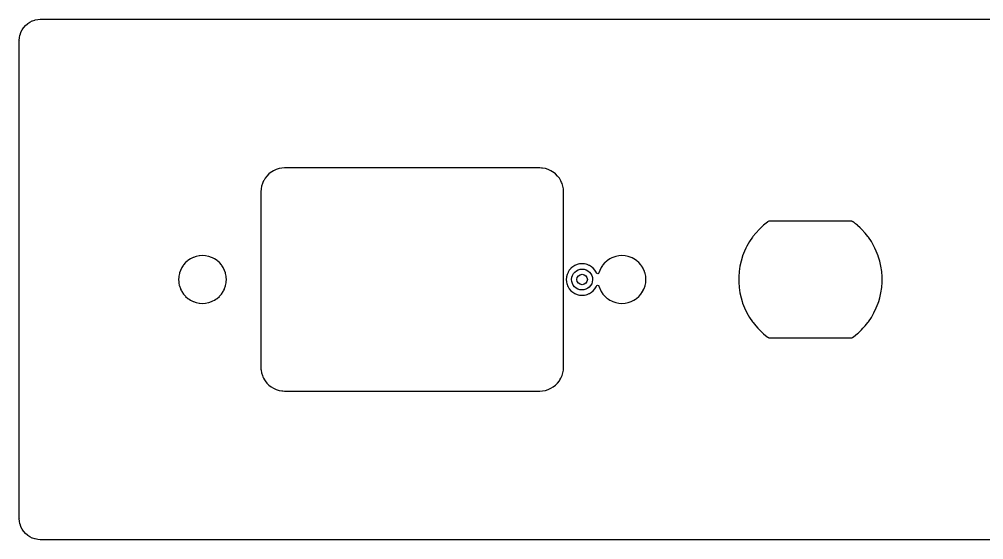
# Model space of a CAD drawing. Extents: x 50 to 246, y -121 to -72.
# Drawn here: x 50 to 142.3, y -121.4 to -71.6 of the extents above; entities that cross this region are included whole.
import ezdxf

# ---------------------------------------------------------------- set-up
doc = ezdxf.new("R2010")
doc.units = 0
doc.layers.add('BLACK', color=7, linetype='CONTINUOUS')

msp = doc.modelspace()

# ---------------------------------------------------------------- linework, layer by layer
at = {"layer": 'BLACK', "linetype": 'CONTINUOUS'}
for p, q in [((50.8399, -72.0433), (51.0471, -71.9048)), ((51.0471, -71.9048), (51.0614, -71.8966)), ((51.0614, -71.8966), (51.285, -71.7863)), ((51.285, -71.7863), (51.3002, -71.78)), ((51.3002, -71.78), (51.5363, -71.6999)), ((51.5363, -71.6999), (51.5522, -71.6956)), ((51.5522, -71.6956), (51.7967, -71.647)), ((51.7967, -71.647), (51.813, -71.6448)), ((51.813, -71.6448), (52.0283, -71.6307)), ((52.0283, -71.6307), (52.0513, -71.6318)), ((52.0513, -71.6318), (52.0549, -71.6318)), ((52.0549, -71.6318), (52.0637, -71.6332)), ((52.0637, -71.6332), (52.0953, -71.6291)), ((52.0953, -71.6291), (52.1116, -71.628)), ((52.1116, -71.628), (243.791, -71.628)), ((50.1099, -73.1263), (50.19, -72.8902)), ((50.19, -72.8902), (50.1963, -72.875)), ((50.1963, -72.875), (50.3066, -72.6514)), ((50.3066, -72.6514), (50.3148, -72.6371)), ((50.3148, -72.6371), (50.4533, -72.4299)), ((50.4533, -72.4299), (50.4633, -72.4168)), ((50.4633, -72.4168), (50.6277, -72.2294)), ((50.6277, -72.2294), (50.6394, -72.2177)), ((50.6394, -72.2177), (50.8268, -72.0533)), ((50.8268, -72.0533), (50.8399, -72.0433)), ((50.038, -73.7093), (50.0395, -73.6899)), ((50.038, -119.338), (50.038, -73.7093)), ((50.0395, -73.6899), (50.0418, -73.6751)), ((50.0403, -73.6254), (50.0548, -73.403)), ((50.0411, -73.65), (50.0403, -73.6254)), ((50.0432, -73.6663), (50.0411, -73.65)), ((50.0418, -73.6751), (50.0432, -73.6663)), ((50.0418, -73.6751), (50.0418, -73.6751)), ((50.0548, -73.403), (50.057, -73.3867)), ((50.057, -73.3867), (50.1056, -73.1422)), ((50.1056, -73.1422), (50.1099, -73.1263)), ((73.7238, -86.6193), (73.5532, -86.837)), ((73.9193, -86.4238), (73.7238, -86.6193)), ((74.137, -86.2532), (73.9193, -86.4238)), ((74.1967, -86.2171), (74.137, -86.2532)), ((74.3704, -86.1121), (74.1967, -86.2171)), ((74.3737, -86.1101), (74.3704, -86.1121)), ((74.3704, -86.1121), (74.3704, -86.1121)), ((74.4998, -86.0534), (74.3737, -86.1101)), ((74.6224, -85.9982), (74.4998, -86.0534)), ((74.6259, -85.9966), (74.6224, -85.9982)), ((74.6224, -85.9982), (74.6224, -85.9982)), ((74.8899, -85.9144), (74.6259, -85.9966)), ((75.1619, -85.8645), (74.8899, -85.9144)), ((75.1657, -85.8643), (75.1619, -85.8645)), ((75.4202, -85.8489), (75.1657, -85.8643)), ((75.1657, -85.8643), (75.1657, -85.8643)), ((75.4305, -85.8479), (75.4202, -85.8489)), ((75.438, -85.8468), (75.4305, -85.8478)), ((75.4305, -85.8478), (75.4305, -85.8479)), ((75.4429, -85.8468), (75.438, -85.8468)), ((75.4442, -85.8469), (75.4429, -85.8468)), ((75.4429, -85.8468), (75.4429, -85.8468)), ((75.4505, -85.8469), (75.4442, -85.8469)), ((75.4671, -85.8497), (75.4505, -85.8469)), ((75.4703, -85.8503), (75.4671, -85.8497)), ((75.4912, -85.852), (75.4703, -85.8503)), ((99.7765, -85.852), (75.4912, -85.852)), ((99.7944, -85.8507), (99.7765, -85.852)), ((99.7977, -85.8503), (99.7944, -85.8507)), ((99.822, -85.8468), (99.7977, -85.8503)), ((99.8269, -85.8468), (99.822, -85.8468)), ((99.828, -85.8468), (99.8269, -85.8468)), ((99.8269, -85.8468), (99.8269, -85.8468)), ((99.8345, -85.8469), (99.828, -85.8468)), ((99.8433, -85.8484), (99.8345, -85.8469)), ((99.8565, -85.8499), (99.8433, -85.8484)), ((100.007, -85.859), (99.8565, -85.8499)), ((100.094, -85.8643), (100.007, -85.859)), ((100.098, -85.8645), (100.094, -85.8643)), ((100.094, -85.8643), (100.094, -85.8643)), ((100.37, -85.9144), (100.098, -85.8645)), ((100.634, -85.9966), (100.37, -85.9144)), ((100.638, -85.9982), (100.634, -85.9966)), ((100.76, -86.0534), (100.638, -85.9982)), ((100.638, -85.9982), (100.638, -85.9982)), ((100.886, -86.1101), (100.76, -86.0534)), ((100.89, -86.1121), (100.886, -86.1101)), ((101.063, -86.2171), (100.89, -86.1121)), ((100.89, -86.1121), (100.89, -86.1121)), ((101.123, -86.2532), (101.063, -86.2171)), ((101.341, -86.4238), (101.123, -86.2532)), ((101.536, -86.6193), (101.341, -86.4238)), ((101.707, -86.837), (101.536, -86.6193)), ((73.2144, -87.5899), (73.1645, -87.8619)), ((73.2966, -87.3259), (73.2144, -87.5899)), ((73.3353, -87.24), (73.2966, -87.3259)), ((73.4086, -87.0772), (73.3353, -87.24)), ((73.4101, -87.0737), (73.4086, -87.0772)), ((73.4508, -87.0064), (73.4101, -87.0737)), ((73.5513, -86.8403), (73.4508, -87.0064)), ((73.5532, -86.837), (73.5513, -86.8403)), ((101.709, -86.8403), (101.707, -86.837)), ((101.809, -87.0064), (101.709, -86.8403)), ((101.85, -87.0737), (101.809, -87.0064)), ((101.851, -87.0772), (101.85, -87.0737)), ((101.925, -87.24), (101.851, -87.0772)), ((101.963, -87.3259), (101.925, -87.24)), ((102.046, -87.5899), (101.963, -87.3259)), ((102.095, -87.8619), (102.046, -87.5899)), ((73.1482, -88.1229), (73.1468, -88.1317)), ((73.1468, -88.1317), (73.1486, -88.1457)), ((73.1494, -88.1112), (73.1482, -88.1228)), ((73.1482, -88.1228), (73.1482, -88.1229)), ((73.1486, -88.1457), (73.1509, -88.1633)), ((73.1643, -87.8657), (73.1494, -88.1112)), ((73.1509, -88.1633), (73.152, -88.1796)), ((73.152, -88.1796), (73.152, -104.853)), ((73.1645, -87.8619), (73.1643, -87.8657)), ((73.1643, -87.8657), (73.1643, -87.8657)), ((102.096, -87.8657), (102.095, -87.8619)), ((102.111, -88.1202), (102.096, -87.8657)), ((102.096, -87.8657), (102.096, -87.8657)), ((102.108, -88.1912), (102.11, -88.1703)), ((102.108, -104.857), (102.108, -88.1912)), ((102.11, -88.1703), (102.112, -88.1553)), ((102.112, -88.1305), (102.111, -88.1202)), ((102.113, -88.138), (102.112, -88.1305)), ((102.112, -88.1553), (102.113, -88.1505)), ((102.113, -88.1505), (102.113, -88.138)), ((121.232, -91.3381), (121.217, -91.3501)), ((121.607, -91.0346), (121.232, -91.3381)), ((121.609, -91.0328), (121.607, -91.0346)), ((121.612, -91.0294), (121.609, -91.0328)), ((121.622, -91.022), (121.612, -91.0294)), ((121.627, -91.0198), (121.622, -91.022)), ((121.631, -91.0172), (121.627, -91.0198)), ((121.633, -91.0158), (121.631, -91.0172)), ((121.631, -91.0172), (121.631, -91.0172)), ((121.637, -91.0135), (121.633, -91.0158)), ((121.643, -91.0076), (121.637, -91.0135)), ((121.652, -91.0039), (121.643, -91.0076)), ((121.695, -90.9841), (121.652, -91.0039)), ((121.652, -91.0039), (121.652, -91.0039)), ((121.701, -90.9813), (121.695, -90.9841)), ((121.751, -90.9552), (121.701, -90.9813)), ((121.76, -90.9535), (121.751, -90.9552)), ((121.764, -90.9522), (121.76, -90.9535)), ((121.768, -90.9511), (121.764, -90.9522)), ((121.776, -90.9474), (121.768, -90.9511)), ((121.785, -90.9461), (121.776, -90.9474)), ((121.82, -90.941), (121.785, -90.9461)), ((121.785, -90.9461), (121.785, -90.9461)), ((121.832, -90.9393), (121.82, -90.941)), ((121.838, -90.9383), (121.832, -90.9393)), ((121.874, -90.9315), (121.838, -90.9383)), ((121.885, -90.9291), (121.874, -90.9315)), ((121.894, -90.9274), (121.885, -90.9291)), ((121.885, -90.9291), (121.885, -90.9291)), ((121.903, -90.9282), (121.894, -90.9274)), ((121.938, -90.9315), (121.903, -90.9282)), ((121.903, -90.9282), (121.903, -90.9282)), ((121.95, -90.932), (121.938, -90.9315)), ((129.518, -90.932), (121.95, -90.932)), ((129.526, -90.9317), (129.518, -90.932)), ((129.569, -90.9288), (129.526, -90.9317)), ((129.578, -90.9282), (129.569, -90.9288)), ((129.569, -90.9288), (129.569, -90.9288)), ((129.587, -90.9301), (129.578, -90.9282)), ((129.63, -90.9396), (129.587, -90.9301)), ((129.638, -90.941), (129.63, -90.9396)), ((129.668, -90.9457), (129.638, -90.941)), ((129.69, -90.9492), (129.668, -90.9457)), ((129.698, -90.953), (129.69, -90.9492)), ((129.705, -90.9551), (129.698, -90.953)), ((129.712, -90.9576), (129.705, -90.9551)), ((129.72, -90.9595), (129.712, -90.9576)), ((129.728, -90.9638), (129.72, -90.9595)), ((129.767, -90.985), (129.728, -90.9638)), ((129.728, -90.9638), (129.728, -90.9638)), ((129.774, -90.9885), (129.767, -90.985)), ((129.822, -91.011), (129.774, -90.9885)), ((129.828, -91.017), (129.822, -91.011)), ((129.836, -91.0219), (129.828, -91.017)), ((129.84, -91.024), (129.836, -91.0215)), ((129.836, -91.0215), (129.836, -91.0219)), ((129.84, -91.0244), (129.84, -91.024)), ((129.844, -91.0271), (129.84, -91.0244)), ((129.848, -91.0294), (129.844, -91.0271)), ((129.858, -91.0371), (129.848, -91.0294)), ((129.861, -91.0406), (129.858, -91.0371)), ((129.862, -91.0412), (129.861, -91.0406)), ((129.867, -91.0455), (129.862, -91.0412)), ((130.051, -91.1942), (129.867, -91.0455)), ((130.227, -91.3373), (130.051, -91.1942)), ((130.243, -91.3501), (130.227, -91.3373)), ((120.501, -92.0759), (120.235, -92.4126)), ((120.502, -92.0741), (120.501, -92.0759)), ((120.504, -92.0724), (120.502, -92.0741)), ((120.844, -91.7006), (120.504, -92.0724)), ((120.504, -92.0724), (120.504, -92.0724)), ((120.846, -91.6988), (120.844, -91.7006)), ((120.976, -91.5765), (120.846, -91.6988)), ((121.215, -91.3517), (120.976, -91.5765)), ((121.217, -91.3501), (121.215, -91.3517)), ((121.215, -91.3517), (121.215, -91.3517)), ((130.245, -91.3517), (130.243, -91.3501)), ((130.484, -91.5765), (130.245, -91.3517)), ((130.245, -91.3517), (130.245, -91.3517)), ((130.614, -91.6988), (130.484, -91.5765)), ((130.616, -91.7006), (130.614, -91.6988)), ((130.956, -92.0724), (130.616, -91.7006)), ((130.958, -92.0741), (130.956, -92.0724)), ((130.956, -92.0724), (130.956, -92.0724)), ((130.959, -92.0759), (130.958, -92.0741)), ((131.225, -92.4126), (130.959, -92.0759)), ((119.902, -92.8957), (119.65, -93.3376)), ((120.187, -92.4738), (119.902, -92.8957)), ((120.235, -92.4126), (120.187, -92.4738)), ((131.273, -92.4738), (131.225, -92.4126)), ((131.558, -92.8957), (131.273, -92.4738)), ((131.81, -93.3376), (131.558, -92.8957)), ((119.431, -93.797), (119.246, -94.2714)), ((119.556, -93.5352), (119.431, -93.797)), ((119.649, -93.3397), (119.556, -93.5352)), ((119.65, -93.3376), (119.649, -93.3397)), ((119.649, -93.3397), (119.649, -93.3397)), ((131.811, -93.3397), (131.81, -93.3376)), ((131.904, -93.5352), (131.811, -93.3397)), ((131.811, -93.3397), (131.811, -93.3397)), ((132.029, -93.797), (131.904, -93.5352)), ((132.214, -94.2714), (132.029, -93.797)), ((65.9414, -94.9032), (65.7492, -95.1223)), ((65.9441, -94.9001), (65.9414, -94.9032)), ((66.106, -94.7581), (65.9441, -94.9001)), ((66.1663, -94.7052), (66.106, -94.7581)), ((66.1694, -94.7025), (66.1663, -94.7052)), ((66.1663, -94.7052), (66.1663, -94.7052)), ((66.1728, -94.7002), (66.1694, -94.7025)), ((66.4151, -94.5383), (66.1728, -94.7002)), ((66.1728, -94.7002), (66.1728, -94.7002)), ((66.4185, -94.536), (66.4151, -94.5383)), ((66.4222, -94.5342), (66.4185, -94.536)), ((66.4223, -94.5342), (66.4222, -94.5342)), ((66.6002, -94.4464), (66.4223, -94.5342)), ((66.6873, -94.4035), (66.6002, -94.4464)), ((66.6912, -94.4022), (66.6873, -94.4035)), ((66.9672, -94.3085), (66.6912, -94.4022)), ((66.9711, -94.3072), (66.9672, -94.3085)), ((66.9672, -94.3085), (66.9672, -94.3085)), ((66.9751, -94.3064), (66.9711, -94.3072)), ((67.2609, -94.2495), (66.9751, -94.3064)), ((66.9751, -94.3064), (66.9751, -94.3064)), ((67.265, -94.2487), (67.2609, -94.2495)), ((67.2609, -94.2495), (67.2609, -94.2495)), ((67.2691, -94.2484), (67.265, -94.2487)), ((67.5599, -94.2294), (67.2691, -94.2484)), ((67.2691, -94.2484), (67.2691, -94.2484)), ((67.564, -94.2291), (67.5599, -94.2294)), ((67.5681, -94.2294), (67.564, -94.2291)), ((67.8589, -94.2484), (67.5681, -94.2294)), ((67.863, -94.2487), (67.8589, -94.2484)), ((67.8589, -94.2484), (67.8589, -94.2484)), ((67.8671, -94.2495), (67.863, -94.2487)), ((68.1529, -94.3064), (67.8671, -94.2495)), ((67.8671, -94.2495), (67.8671, -94.2495)), ((68.1569, -94.3072), (68.1529, -94.3064)), ((68.1529, -94.3064), (68.1529, -94.3064)), ((68.1608, -94.3085), (68.1569, -94.3072)), ((68.4368, -94.4022), (68.1608, -94.3085)), ((68.1608, -94.3085), (68.1608, -94.3085)), ((68.4407, -94.4035), (68.4368, -94.4022)), ((68.5278, -94.4464), (68.4407, -94.4035)), ((68.7057, -94.5342), (68.5278, -94.4464)), ((68.7058, -94.5342), (68.7057, -94.5342)), ((68.7095, -94.536), (68.7058, -94.5342)), ((68.7129, -94.5383), (68.7095, -94.536)), ((68.9552, -94.7002), (68.7129, -94.5383)), ((68.9586, -94.7025), (68.9552, -94.7002)), ((68.9552, -94.7002), (68.9552, -94.7002)), ((68.9617, -94.7052), (68.9586, -94.7025)), ((69.022, -94.7581), (68.9617, -94.7052)), ((68.9617, -94.7052), (68.9617, -94.7052)), ((69.1839, -94.9001), (69.022, -94.7581)), ((69.1866, -94.9032), (69.1839, -94.9001)), ((69.3788, -95.1223), (69.1866, -94.9032)), ((103.644, -95.0266), (103.504, -95.0603)), ((103.649, -95.0255), (103.644, -95.0266)), ((103.644, -95.0266), (103.644, -95.0266)), ((103.886, -95.0068), (103.649, -95.0255)), ((104.123, -95.0255), (103.886, -95.0068)), ((104.128, -95.0266), (104.123, -95.0255)), ((104.268, -95.0603), (104.128, -95.0266)), ((104.128, -95.0266), (104.128, -95.0266)), ((106.073, -94.9032), (105.881, -95.1223)), ((106.076, -94.9001), (106.073, -94.9032)), ((106.238, -94.7581), (106.076, -94.9001)), ((106.298, -94.7052), (106.238, -94.7581)), ((106.301, -94.7025), (106.298, -94.7052)), ((106.298, -94.7052), (106.298, -94.7052)), ((106.305, -94.7002), (106.301, -94.7025)), ((106.547, -94.5383), (106.305, -94.7002)), ((106.305, -94.7002), (106.305, -94.7002)), ((106.551, -94.536), (106.547, -94.5383)), ((106.554, -94.5342), (106.551, -94.536)), ((106.732, -94.4464), (106.554, -94.5342)), ((106.554, -94.5342), (106.554, -94.5342)), ((106.819, -94.4035), (106.732, -94.4464)), ((106.823, -94.4022), (106.819, -94.4035)), ((107.099, -94.3085), (106.823, -94.4022)), ((107.103, -94.3072), (107.099, -94.3085)), ((107.099, -94.3085), (107.099, -94.3085)), ((107.107, -94.3064), (107.103, -94.3072)), ((107.393, -94.2495), (107.107, -94.3064)), ((107.107, -94.3064), (107.107, -94.3064)), ((107.397, -94.2487), (107.393, -94.2495)), ((107.393, -94.2495), (107.393, -94.2495)), ((107.401, -94.2484), (107.397, -94.2487)), ((107.692, -94.2294), (107.401, -94.2484)), ((107.401, -94.2484), (107.401, -94.2484)), ((107.696, -94.2291), (107.692, -94.2294)), ((107.7, -94.2294), (107.696, -94.2291)), ((107.991, -94.2484), (107.7, -94.2294)), ((107.995, -94.2487), (107.991, -94.2484)), ((107.991, -94.2484), (107.991, -94.2484)), ((107.999, -94.2495), (107.995, -94.2487)), ((108.285, -94.3064), (107.999, -94.2495)), ((107.999, -94.2495), (107.999, -94.2495)), ((108.289, -94.3072), (108.285, -94.3064)), ((108.285, -94.3064), (108.285, -94.3064)), ((108.293, -94.3085), (108.289, -94.3072)), ((108.569, -94.4022), (108.293, -94.3085)), ((108.293, -94.3085), (108.293, -94.3085)), ((108.573, -94.4035), (108.569, -94.4022)), ((108.66, -94.4464), (108.573, -94.4035)), ((108.838, -94.5342), (108.66, -94.4464)), ((108.841, -94.536), (108.838, -94.5342)), ((108.838, -94.5342), (108.838, -94.5342)), ((108.845, -94.5383), (108.841, -94.536)), ((109.087, -94.7002), (108.845, -94.5383)), ((109.091, -94.7025), (109.087, -94.7002)), ((109.087, -94.7002), (109.087, -94.7002)), ((109.094, -94.7052), (109.091, -94.7025)), ((109.154, -94.7581), (109.094, -94.7052)), ((109.094, -94.7052), (109.094, -94.7052)), ((109.316, -94.9001), (109.154, -94.7581)), ((109.319, -94.9032), (109.316, -94.9001)), ((109.511, -95.1223), (109.319, -94.9032)), ((119.097, -94.7581), (118.985, -95.2545)), ((119.098, -94.7559), (119.097, -94.7581)), ((119.245, -94.2736), (119.098, -94.7559)), ((119.098, -94.7559), (119.098, -94.7559)), ((119.246, -94.2714), (119.245, -94.2736)), ((132.215, -94.2736), (132.214, -94.2714)), ((132.362, -94.7559), (132.215, -94.2736)), ((132.363, -94.7581), (132.362, -94.7559)), ((132.362, -94.7559), (132.362, -94.7559)), ((132.475, -95.2545), (132.363, -94.7581)), ((65.3504, -95.9311), (65.2935, -96.2169)), ((65.3512, -95.9271), (65.3504, -95.9311)), ((65.3504, -95.9311), (65.3504, -95.9311)), ((65.3616, -95.8964), (65.3512, -95.9271)), ((65.4462, -95.6472), (65.3616, -95.8964)), ((65.4475, -95.6433), (65.4462, -95.6472)), ((65.4462, -95.6472), (65.4462, -95.6472)), ((65.555, -95.4253), (65.4475, -95.6433)), ((65.5782, -95.3783), (65.555, -95.4253)), ((65.58, -95.3745), (65.5782, -95.3782)), ((65.5782, -95.3782), (65.5782, -95.3783)), ((65.7168, -95.1699), (65.58, -95.3745)), ((65.7442, -95.1288), (65.7168, -95.1699)), ((65.7465, -95.1254), (65.7442, -95.1288)), ((65.7442, -95.1288), (65.7442, -95.1288)), ((65.7492, -95.1223), (65.7465, -95.1254)), ((65.7492, -95.1223), (65.7492, -95.1223)), ((69.3815, -95.1254), (69.3788, -95.1223)), ((69.3788, -95.1223), (69.3788, -95.1223)), ((69.3838, -95.1288), (69.3815, -95.1254)), ((69.4112, -95.1699), (69.3838, -95.1288)), ((69.3838, -95.1288), (69.3838, -95.1288)), ((69.548, -95.3745), (69.4112, -95.1699)), ((69.5498, -95.3782), (69.548, -95.3745)), ((69.5498, -95.3783), (69.5498, -95.3782)), ((69.573, -95.4253), (69.5498, -95.3783)), ((69.6805, -95.6433), (69.573, -95.4253)), ((69.6818, -95.6472), (69.6805, -95.6433)), ((69.7664, -95.8964), (69.6818, -95.6472)), ((69.6818, -95.6472), (69.6818, -95.6472)), ((69.7768, -95.9271), (69.7664, -95.8964)), ((69.7776, -95.9311), (69.7768, -95.9271)), ((69.8345, -96.2169), (69.7776, -95.9311)), ((69.7776, -95.9311), (69.7776, -95.9311)), ((102.536, -95.8376), (102.451, -96.0413)), ((102.538, -95.833), (102.536, -95.8376)), ((102.536, -95.8376), (102.536, -95.8376)), ((102.549, -95.8151), (102.538, -95.833)), ((102.659, -95.6348), (102.549, -95.8151)), ((102.662, -95.6306), (102.659, -95.6348)), ((102.659, -95.6348), (102.659, -95.6348)), ((102.795, -95.4746), (102.662, -95.6306)), ((102.813, -95.4538), (102.795, -95.4746)), ((102.816, -95.45), (102.813, -95.4538)), ((102.997, -95.2958), (102.816, -95.45)), ((102.967, -96.1261), (103.061, -95.955)), ((103.001, -95.2932), (102.997, -95.2958)), ((103.195, -95.1743), (103.001, -95.2932)), ((103.001, -95.2932), (103.001, -95.2932)), ((103.061, -95.955), (103.186, -95.8055)), ((103.186, -95.8055), (103.338, -95.6832)), ((103.199, -95.1718), (103.195, -95.1743)), ((103.204, -95.1699), (103.199, -95.1718)), ((103.414, -95.0828), (103.204, -95.1699)), ((103.204, -95.1699), (103.204, -95.1699)), ((103.338, -95.6832), (103.511, -95.5928)), ((103.418, -95.0809), (103.414, -95.0828)), ((103.414, -95.0828), (103.414, -95.0828)), ((103.504, -95.0603), (103.418, -95.0809)), ((103.511, -95.5928), (103.699, -95.5377)), ((103.699, -95.5377), (103.893, -95.52)), ((103.893, -95.52), (104.087, -95.5404)), ((104.087, -95.5404), (104.274, -95.5981)), ((104.354, -95.0809), (104.268, -95.0603)), ((104.274, -95.5981), (104.445, -95.691)), ((104.358, -95.0828), (104.354, -95.0809)), ((104.568, -95.1699), (104.358, -95.0828)), ((104.358, -95.0828), (104.358, -95.0828)), ((104.445, -95.691), (104.596, -95.8154)), ((104.573, -95.1718), (104.568, -95.1699)), ((104.568, -95.1699), (104.568, -95.1699)), ((104.577, -95.1743), (104.573, -95.1718)), ((104.771, -95.2932), (104.577, -95.1743)), ((104.596, -95.8154), (104.719, -95.9666)), ((104.775, -95.2958), (104.771, -95.2932)), ((104.771, -95.2932), (104.771, -95.2932)), ((104.956, -95.45), (104.775, -95.2958)), ((104.959, -95.4538), (104.956, -95.45)), ((104.977, -95.4746), (104.959, -95.4538)), ((105.11, -95.6306), (104.977, -95.4746)), ((105.113, -95.6348), (105.11, -95.6306)), ((105.223, -95.8151), (105.113, -95.6348)), ((105.113, -95.6348), (105.113, -95.6348)), ((105.234, -95.833), (105.223, -95.8151)), ((105.236, -95.8376), (105.234, -95.833)), ((105.26, -95.8964), (105.236, -95.8376)), ((105.236, -95.8376), (105.236, -95.8376)), ((105.268, -95.9118), (105.26, -95.8964)), ((105.32, -95.9605), (105.268, -95.9118)), ((105.39, -95.9735), (105.32, -95.9605)), ((105.455, -95.9467), (105.39, -95.9735)), ((105.496, -95.8887), (105.455, -95.9467)), ((105.578, -95.6472), (105.496, -95.8887)), ((105.579, -95.6433), (105.578, -95.6472)), ((105.578, -95.6472), (105.578, -95.6472)), ((105.687, -95.4253), (105.579, -95.6433)), ((105.71, -95.3783), (105.687, -95.4253)), ((105.712, -95.3745), (105.71, -95.3782)), ((105.71, -95.3782), (105.71, -95.3783)), ((105.849, -95.1699), (105.712, -95.3745)), ((105.876, -95.1288), (105.849, -95.1699)), ((105.879, -95.1254), (105.876, -95.1288)), ((105.876, -95.1288), (105.876, -95.1288)), ((105.881, -95.1223), (105.879, -95.1254)), ((105.881, -95.1223), (105.881, -95.1223)), ((109.513, -95.1254), (109.511, -95.1223)), ((109.511, -95.1223), (109.511, -95.1223)), ((109.516, -95.1288), (109.513, -95.1254)), ((109.543, -95.1699), (109.516, -95.1288)), ((109.516, -95.1288), (109.516, -95.1288)), ((109.68, -95.3745), (109.543, -95.1699)), ((109.682, -95.3782), (109.68, -95.3745)), ((109.682, -95.3783), (109.682, -95.3782)), ((109.705, -95.4253), (109.682, -95.3783)), ((109.813, -95.6433), (109.705, -95.4253)), ((109.814, -95.6472), (109.813, -95.6433)), ((109.898, -95.8964), (109.814, -95.6472)), ((109.814, -95.6472), (109.814, -95.6472)), ((109.909, -95.9271), (109.898, -95.8964)), ((109.91, -95.9311), (109.909, -95.9271)), ((109.967, -96.2169), (109.91, -95.9311)), ((109.91, -95.9311), (109.91, -95.9311)), ((118.91, -95.7579), (118.872, -96.2655)), ((118.985, -95.2545), (118.91, -95.7579)), ((132.55, -95.7579), (132.475, -95.2545)), ((132.588, -96.2655), (132.55, -95.7579)), ((65.2881, -96.2911), (65.2731, -96.52)), ((65.2731, -96.52), (65.2734, -96.5241)), ((65.2734, -96.5241), (65.2883, -96.7516)), ((65.2924, -96.2251), (65.2881, -96.2911)), ((65.2883, -96.7516), (65.2927, -96.819)), ((65.2927, -96.221), (65.2924, -96.2251)), ((65.2924, -96.2251), (65.2924, -96.2251)), ((65.2935, -96.2169), (65.2927, -96.221)), ((65.2927, -96.819), (65.2935, -96.8231)), ((65.2935, -96.8231), (65.2935, -96.8231)), ((65.2935, -96.8231), (65.3453, -97.0835)), ((69.7827, -97.0835), (69.8345, -96.8231)), ((69.8353, -96.221), (69.8345, -96.2169)), ((69.8345, -96.8231), (69.8353, -96.819)), ((69.8345, -96.8231), (69.8345, -96.8231)), ((69.8356, -96.2251), (69.8353, -96.221)), ((69.8353, -96.819), (69.8397, -96.7516)), ((69.8399, -96.2911), (69.8356, -96.2251)), ((69.8356, -96.2251), (69.8356, -96.2251)), ((69.8397, -96.7516), (69.8546, -96.5241)), ((69.8549, -96.52), (69.8399, -96.2911)), ((69.8546, -96.5241), (69.8549, -96.52)), ((102.391, -96.2833), (102.373, -96.52)), ((102.373, -96.52), (102.391, -96.7567)), ((102.395, -96.2683), (102.391, -96.2833)), ((102.391, -96.7567), (102.393, -96.7615)), ((102.393, -96.7615), (102.393, -96.7615)), ((102.393, -96.7615), (102.423, -96.8891)), ((102.446, -96.0572), (102.395, -96.2683)), ((102.447, -96.0524), (102.446, -96.0572)), ((102.451, -96.0413), (102.447, -96.0524)), ((102.886, -96.506), (102.908, -96.3121)), ((102.902, -96.7005), (102.886, -96.506)), ((102.956, -96.8881), (102.902, -96.7005)), ((102.908, -96.3121), (102.967, -96.1261)), ((104.719, -95.9666), (104.811, -96.1389)), ((104.861, -96.7415), (104.8, -96.9267)), ((104.811, -96.1389), (104.867, -96.3258)), ((104.886, -96.5479), (104.861, -96.7415)), ((104.867, -96.3258), (104.886, -96.52)), ((104.886, -96.52), (104.886, -96.5479)), ((109.915, -97.0835), (109.967, -96.8231)), ((109.967, -96.221), (109.967, -96.2169)), ((109.968, -96.2251), (109.967, -96.221)), ((109.967, -96.819), (109.97, -96.7745)), ((109.967, -96.8231), (109.967, -96.819)), ((109.967, -96.8231), (109.967, -96.8231)), ((109.972, -96.2911), (109.968, -96.2251)), ((109.968, -96.2251), (109.968, -96.2251)), ((109.97, -96.7745), (109.972, -96.7516)), ((109.987, -96.52), (109.972, -96.2911)), ((109.972, -96.7516), (109.987, -96.5241)), ((109.987, -96.5241), (109.987, -96.52)), ((118.872, -96.2655), (118.872, -96.7745)), ((118.872, -96.7745), (118.91, -97.2821)), ((132.55, -97.2821), (132.588, -96.7745)), ((132.588, -96.7745), (132.588, -96.2655)), ((65.3453, -97.0835), (65.3512, -97.1129)), ((65.3512, -97.1129), (65.3525, -97.1168)), ((65.3525, -97.1168), (65.3525, -97.1168)), ((65.3525, -97.1168), (65.4462, -97.3928)), ((65.4462, -97.3928), (65.4475, -97.3967)), ((65.4475, -97.3967), (65.4712, -97.4447)), ((65.4712, -97.4447), (65.5575, -97.6199)), ((65.5575, -97.6199), (65.58, -97.6655)), ((65.58, -97.6655), (65.5823, -97.6689)), ((65.5823, -97.6689), (65.743, -97.9094)), ((69.385, -97.9094), (69.5457, -97.6689)), ((69.5457, -97.6689), (69.548, -97.6655)), ((69.548, -97.6655), (69.5705, -97.6199)), ((69.5705, -97.6199), (69.6568, -97.4447)), ((69.6568, -97.4447), (69.6805, -97.3967)), ((69.6805, -97.3967), (69.6818, -97.3928)), ((69.6818, -97.3928), (69.7755, -97.1168)), ((69.7755, -97.1168), (69.7768, -97.1129)), ((69.7755, -97.1168), (69.7755, -97.1168)), ((69.7768, -97.1129), (69.7827, -97.0835)), ((102.423, -96.8891), (102.447, -96.9876)), ((102.447, -96.9876), (102.449, -96.9922)), ((102.449, -96.9922), (102.449, -96.9922)), ((102.449, -96.9922), (102.499, -97.1129)), ((102.499, -97.1129), (102.538, -97.207)), ((102.538, -97.207), (102.54, -97.2112)), ((102.54, -97.2112), (102.659, -97.4052)), ((102.659, -97.4052), (102.659, -97.4052)), ((102.659, -97.4052), (102.662, -97.4094)), ((102.662, -97.4094), (102.816, -97.59)), ((102.816, -97.59), (102.997, -97.7442)), ((103.045, -97.0617), (102.956, -96.8881)), ((102.997, -97.7442), (103.001, -97.7468)), ((103.001, -97.7468), (103.001, -97.7468)), ((103.001, -97.7468), (103.195, -97.8657)), ((103.167, -97.2147), (103.045, -97.0617)), ((103.315, -97.3411), (103.167, -97.2147)), ((103.486, -97.4364), (103.315, -97.3411)), ((103.671, -97.4967), (103.486, -97.4364)), ((103.865, -97.5198), (103.671, -97.4967)), ((104.06, -97.5048), (103.865, -97.5198)), ((104.248, -97.4523), (104.06, -97.5048)), ((104.422, -97.3643), (104.248, -97.4523)), ((104.576, -97.2442), (104.422, -97.3643)), ((104.703, -97.0964), (104.576, -97.2442)), ((104.577, -97.8657), (104.771, -97.7468)), ((104.8, -96.9267), (104.703, -97.0964)), ((104.771, -97.7468), (104.775, -97.7442)), ((104.771, -97.7468), (104.771, -97.7468)), ((104.775, -97.7442), (104.956, -97.59)), ((104.956, -97.59), (105.11, -97.4094)), ((105.11, -97.4094), (105.113, -97.4052)), ((105.113, -97.4052), (105.232, -97.2112)), ((105.113, -97.4052), (105.113, -97.4052)), ((105.232, -97.2112), (105.234, -97.207)), ((105.234, -97.207), (105.26, -97.1436)), ((105.26, -97.1436), (105.305, -97.0883)), ((105.305, -97.0883), (105.372, -97.0659)), ((105.372, -97.0659), (105.441, -97.0835)), ((105.441, -97.0835), (105.49, -97.1354)), ((105.49, -97.1354), (105.496, -97.1513)), ((105.496, -97.1513), (105.578, -97.3928)), ((105.578, -97.3928), (105.579, -97.3967)), ((105.579, -97.3967), (105.603, -97.4447)), ((105.603, -97.4447), (105.69, -97.6199)), ((105.69, -97.6199), (105.712, -97.6655)), ((105.712, -97.6655), (105.714, -97.6689)), ((105.714, -97.6689), (105.875, -97.9094)), ((109.517, -97.9094), (109.678, -97.6689)), ((109.678, -97.6689), (109.68, -97.6655)), ((109.68, -97.6655), (109.702, -97.6199)), ((109.702, -97.6199), (109.789, -97.4447)), ((109.789, -97.4447), (109.813, -97.3967)), ((109.813, -97.3967), (109.814, -97.3928)), ((109.814, -97.3928), (109.908, -97.1168)), ((109.908, -97.1168), (109.909, -97.1129)), ((109.908, -97.1168), (109.908, -97.1168)), ((109.909, -97.1129), (109.915, -97.0835)), ((118.91, -97.2821), (118.985, -97.7855)), ((118.985, -97.7855), (119.097, -98.2819)), ((132.363, -98.2819), (132.475, -97.7855)), ((132.475, -97.7855), (132.55, -97.2821)), ((65.743, -97.9094), (65.7465, -97.9146)), ((65.7465, -97.9146), (65.7492, -97.9177)), ((65.7492, -97.9177), (65.7492, -97.9177)), ((65.7492, -97.9177), (65.9285, -98.1221)), ((65.9285, -98.1221), (65.9441, -98.1399)), ((65.9441, -98.1399), (65.9472, -98.1426)), ((65.9472, -98.1426), (66.1663, -98.3348)), ((66.1663, -98.3348), (66.1663, -98.3348)), ((66.1663, -98.3348), (66.1694, -98.3375)), ((66.1694, -98.3375), (66.1728, -98.3398)), ((66.1728, -98.3398), (66.1728, -98.3398)), ((66.1728, -98.3398), (66.277, -98.4094)), ((66.277, -98.4094), (66.4185, -98.504)), ((66.4185, -98.504), (66.4222, -98.5058)), ((66.4222, -98.5058), (66.4223, -98.5058)), ((66.4223, -98.5058), (66.56, -98.5737)), ((66.56, -98.5737), (66.6873, -98.6365)), ((66.6873, -98.6365), (66.6912, -98.6378)), ((66.6912, -98.6378), (66.6912, -98.6378)), ((66.6912, -98.6378), (66.9672, -98.7315)), ((68.1608, -98.7315), (68.4368, -98.6378)), ((68.4368, -98.6378), (68.4407, -98.6365)), ((68.4368, -98.6378), (68.4368, -98.6378)), ((68.4407, -98.6365), (68.568, -98.5737)), ((68.568, -98.5737), (68.7057, -98.5058)), ((68.7057, -98.5058), (68.7058, -98.5058)), ((68.7058, -98.5058), (68.7095, -98.504)), ((68.7095, -98.504), (68.851, -98.4094)), ((68.851, -98.4094), (68.9552, -98.3398)), ((68.9552, -98.3398), (68.9586, -98.3375)), ((68.9552, -98.3398), (68.9552, -98.3398)), ((68.9586, -98.3375), (68.9617, -98.3348)), ((68.9617, -98.3348), (69.1808, -98.1426)), ((68.9617, -98.3348), (68.9617, -98.3348)), ((69.1808, -98.1426), (69.1839, -98.1399)), ((69.1839, -98.1399), (69.1995, -98.1221)), ((69.1995, -98.1221), (69.3788, -97.9177)), ((69.3788, -97.9177), (69.3815, -97.9146)), ((69.3788, -97.9177), (69.3788, -97.9177)), ((69.3815, -97.9146), (69.385, -97.9094)), ((103.195, -97.8657), (103.199, -97.8682)), ((103.199, -97.8682), (103.204, -97.8701)), ((103.204, -97.8701), (103.204, -97.8701)), ((103.204, -97.8701), (103.414, -97.9572)), ((103.414, -97.9572), (103.418, -97.9591)), ((103.418, -97.9591), (103.499, -97.9784)), ((103.499, -97.9784), (103.644, -98.0134)), ((103.644, -98.0134), (103.644, -98.0134)), ((103.644, -98.0134), (103.649, -98.0145)), ((103.649, -98.0145), (103.886, -98.0332)), ((103.886, -98.0332), (104.123, -98.0145)), ((104.123, -98.0145), (104.128, -98.0134)), ((104.128, -98.0134), (104.273, -97.9784)), ((104.128, -98.0134), (104.128, -98.0134)), ((104.273, -97.9784), (104.354, -97.9591)), ((104.354, -97.9591), (104.358, -97.9572)), ((104.358, -97.9572), (104.568, -97.8701)), ((104.568, -97.8701), (104.573, -97.8682)), ((104.568, -97.8701), (104.568, -97.8701)), ((104.573, -97.8682), (104.577, -97.8657)), ((105.875, -97.9094), (105.879, -97.9146)), ((105.879, -97.9146), (105.881, -97.9177)), ((105.881, -97.9177), (105.881, -97.9177)), ((105.881, -97.9177), (106.061, -98.1221)), ((106.061, -98.1221), (106.076, -98.1399)), ((106.076, -98.1399), (106.079, -98.1426)), ((106.079, -98.1426), (106.298, -98.3348)), ((106.298, -98.3348), (106.298, -98.3348)), ((106.298, -98.3348), (106.301, -98.3375)), ((106.301, -98.3375), (106.305, -98.3398)), ((106.305, -98.3398), (106.305, -98.3398)), ((106.305, -98.3398), (106.409, -98.4094)), ((106.409, -98.4094), (106.551, -98.504)), ((106.551, -98.504), (106.554, -98.5058)), ((106.554, -98.5058), (106.554, -98.5058)), ((106.554, -98.5058), (106.692, -98.5737)), ((106.692, -98.5737), (106.819, -98.6365)), ((106.819, -98.6365), (106.823, -98.6378)), ((106.823, -98.6378), (106.823, -98.6378)), ((106.823, -98.6378), (107.099, -98.7315)), ((108.293, -98.7315), (108.569, -98.6378)), ((108.569, -98.6378), (108.573, -98.6365)), ((108.569, -98.6378), (108.569, -98.6378)), ((108.573, -98.6365), (108.7, -98.5737)), ((108.7, -98.5737), (108.838, -98.5058)), ((108.838, -98.5058), (108.841, -98.504)), ((108.838, -98.5058), (108.838, -98.5058)), ((108.841, -98.504), (108.983, -98.4094)), ((108.983, -98.4094), (109.087, -98.3398)), ((109.087, -98.3398), (109.091, -98.3375)), ((109.087, -98.3398), (109.087, -98.3398)), ((109.091, -98.3375), (109.094, -98.3348)), ((109.094, -98.3348), (109.313, -98.1426)), ((109.094, -98.3348), (109.094, -98.3348)), ((109.313, -98.1426), (109.316, -98.1399)), ((109.316, -98.1399), (109.331, -98.1221)), ((109.331, -98.1221), (109.511, -97.9177)), ((109.511, -97.9177), (109.513, -97.9146)), ((109.511, -97.9177), (109.511, -97.9177)), ((109.513, -97.9146), (109.517, -97.9094)), ((119.097, -98.2819), (119.098, -98.2841)), ((119.098, -98.2841), (119.098, -98.2841)), ((119.098, -98.2841), (119.199, -98.6157)), ((119.199, -98.6157), (119.246, -98.7686)), ((132.214, -98.7686), (132.261, -98.6157)), ((132.261, -98.6157), (132.362, -98.2841)), ((132.362, -98.2841), (132.363, -98.2819)), ((132.362, -98.2841), (132.362, -98.2841)), ((66.9672, -98.7315), (66.9672, -98.7315)), ((66.9672, -98.7315), (66.9711, -98.7328)), ((66.9711, -98.7328), (66.9751, -98.7336)), ((66.9751, -98.7336), (66.9751, -98.7336)), ((66.9751, -98.7336), (67.2609, -98.7905)), ((67.2609, -98.7905), (67.2609, -98.7905)), ((67.2609, -98.7905), (67.265, -98.7913)), ((67.265, -98.7913), (67.2691, -98.7916)), ((67.2691, -98.7916), (67.2691, -98.7916)), ((67.2691, -98.7916), (67.5599, -98.8106)), ((67.5599, -98.8106), (67.564, -98.8109)), ((67.564, -98.8109), (67.5681, -98.8106)), ((67.5681, -98.8106), (67.8589, -98.7916)), ((67.8589, -98.7916), (67.863, -98.7913)), ((67.8589, -98.7916), (67.8589, -98.7916)), ((67.863, -98.7913), (67.8671, -98.7905)), ((67.8671, -98.7905), (68.1529, -98.7336)), ((67.8671, -98.7905), (67.8671, -98.7905)), ((68.1529, -98.7336), (68.1569, -98.7328)), ((68.1529, -98.7336), (68.1529, -98.7336)), ((68.1569, -98.7328), (68.1608, -98.7315)), ((68.1608, -98.7315), (68.1608, -98.7315)), ((107.099, -98.7315), (107.099, -98.7315)), ((107.099, -98.7315), (107.103, -98.7328)), ((107.103, -98.7328), (107.107, -98.7336)), ((107.107, -98.7336), (107.107, -98.7336)), ((107.107, -98.7336), (107.393, -98.7905)), ((107.393, -98.7905), (107.393, -98.7905)), ((107.393, -98.7905), (107.397, -98.7913)), ((107.397, -98.7913), (107.401, -98.7916)), ((107.401, -98.7916), (107.401, -98.7916)), ((107.401, -98.7916), (107.692, -98.8106)), ((107.692, -98.8106), (107.696, -98.8109)), ((107.696, -98.8109), (107.7, -98.8106)), ((107.7, -98.8106), (107.991, -98.7916)), ((107.991, -98.7916), (107.995, -98.7913)), ((107.991, -98.7916), (107.991, -98.7916)), ((107.995, -98.7913), (107.999, -98.7905)), ((107.999, -98.7905), (108.285, -98.7336)), ((107.999, -98.7905), (107.999, -98.7905)), ((108.285, -98.7336), (108.289, -98.7328)), ((108.285, -98.7336), (108.285, -98.7336)), ((108.289, -98.7328), (108.293, -98.7315)), ((108.293, -98.7315), (108.293, -98.7315)), ((119.246, -98.7686), (119.431, -99.243)), ((119.431, -99.243), (119.65, -99.7024)), ((131.81, -99.7024), (132.029, -99.243)), ((132.029, -99.243), (132.214, -98.7686)), ((119.65, -99.7024), (119.902, -100.144)), ((119.902, -100.144), (120.187, -100.566)), ((120.187, -100.566), (120.188, -100.568)), ((120.188, -100.568), (120.188, -100.568)), ((120.188, -100.568), (120.237, -100.629)), ((131.223, -100.629), (131.272, -100.568)), ((131.272, -100.568), (131.273, -100.566)), ((131.272, -100.568), (131.272, -100.568)), ((131.273, -100.566), (131.558, -100.144)), ((131.558, -100.144), (131.81, -99.7024)), ((120.237, -100.629), (120.502, -100.966)), ((120.502, -100.966), (120.504, -100.968)), ((120.504, -100.968), (120.504, -100.968)), ((120.504, -100.968), (120.705, -101.187)), ((120.705, -101.187), (120.846, -101.341)), ((120.846, -101.341), (120.848, -101.343)), ((120.848, -101.343), (120.848, -101.343)), ((120.848, -101.343), (121.141, -101.618)), ((130.319, -101.618), (130.612, -101.343)), ((130.612, -101.343), (130.614, -101.341)), ((130.612, -101.343), (130.612, -101.343)), ((130.614, -101.341), (130.755, -101.187)), ((130.755, -101.187), (130.956, -100.968)), ((130.956, -100.968), (130.958, -100.966)), ((130.956, -100.968), (130.956, -100.968)), ((130.958, -100.966), (131.223, -100.629)), ((121.141, -101.618), (121.217, -101.69)), ((121.217, -101.69), (121.219, -101.691)), ((121.219, -101.691), (121.234, -101.703)), ((121.234, -101.703), (121.588, -101.99)), ((121.588, -101.99), (121.593, -101.995)), ((121.593, -101.995), (121.598, -101.999)), ((121.598, -101.999), (121.599, -101.999)), ((121.599, -101.999), (121.602, -102.003)), ((121.602, -102.003), (121.612, -102.011)), ((121.612, -102.011), (121.616, -102.013)), ((121.616, -102.013), (121.62, -102.016)), ((121.62, -102.016), (121.62, -102.016)), ((121.62, -102.016), (121.624, -102.018)), ((121.624, -102.018), (121.624, -102.018)), ((121.624, -102.018), (121.632, -102.023)), ((121.632, -102.023), (121.638, -102.029)), ((121.638, -102.029), (121.679, -102.048)), ((121.679, -102.048), (121.686, -102.051)), ((121.686, -102.051), (121.693, -102.055)), ((121.693, -102.055), (121.732, -102.076)), ((121.732, -102.076), (121.74, -102.081)), ((121.74, -102.081), (121.748, -102.082)), ((121.748, -102.082), (121.755, -102.085)), ((121.755, -102.085), (121.762, -102.087)), ((121.762, -102.087), (121.77, -102.091)), ((121.77, -102.091), (121.781, -102.093)), ((121.781, -102.093), (121.822, -102.099)), ((121.822, -102.099), (121.83, -102.1)), ((121.83, -102.1), (121.871, -102.109)), ((121.871, -102.109), (121.882, -102.112)), ((121.882, -102.112), (121.891, -102.111)), ((121.891, -102.111), (121.934, -102.108)), ((121.891, -102.111), (121.891, -102.111)), ((121.934, -102.108), (121.942, -102.108)), ((121.942, -102.108), (129.51, -102.108)), ((129.51, -102.108), (129.522, -102.109)), ((129.522, -102.109), (129.557, -102.112)), ((129.557, -102.112), (129.557, -102.112)), ((129.557, -102.112), (129.566, -102.113)), ((129.566, -102.113), (129.575, -102.111)), ((129.575, -102.111), (129.593, -102.107)), ((129.575, -102.111), (129.575, -102.111)), ((129.593, -102.107), (129.622, -102.102)), ((129.622, -102.102), (129.628, -102.101)), ((129.628, -102.101), (129.642, -102.099)), ((129.642, -102.099), (129.675, -102.094)), ((129.675, -102.094), (129.684, -102.093)), ((129.675, -102.094), (129.675, -102.094)), ((129.684, -102.093), (129.692, -102.089)), ((129.692, -102.089), (129.696, -102.088)), ((129.696, -102.088), (129.7, -102.086)), ((129.7, -102.086), (129.709, -102.085)), ((129.709, -102.085), (129.759, -102.059)), ((129.759, -102.059), (129.765, -102.056)), ((129.765, -102.056), (129.808, -102.036)), ((129.808, -102.036), (129.817, -102.032)), ((129.808, -102.036), (129.808, -102.036)), ((129.817, -102.032), (129.823, -102.027)), ((129.823, -102.027), (129.827, -102.024)), ((129.827, -102.024), (129.829, -102.023)), ((129.829, -102.023), (129.833, -102.02)), ((129.829, -102.023), (129.829, -102.023)), ((129.833, -102.02), (129.838, -102.018)), ((129.838, -102.018), (129.848, -102.011)), ((129.848, -102.011), (129.851, -102.007)), ((129.851, -102.007), (129.853, -102.005)), ((129.853, -102.005), (130.241, -101.691)), ((130.241, -101.691), (130.243, -101.69)), ((130.243, -101.69), (130.319, -101.618)), ((73.1505, -104.872), (73.1468, -104.896)), ((73.1468, -104.896), (73.148, -104.905)), ((73.148, -104.905), (73.148, -104.906)), ((73.148, -104.906), (73.1482, -104.909)), ((73.1482, -104.909), (73.1598, -105.101)), ((73.152, -104.853), (73.1505, -104.872)), ((73.1598, -105.101), (73.1645, -105.178)), ((73.1645, -105.178), (73.2144, -105.45)), ((102.046, -105.45), (102.095, -105.178)), ((102.095, -105.178), (102.11, -104.937)), ((102.109, -104.874), (102.108, -104.857)), ((102.113, -104.902), (102.109, -104.874)), ((102.11, -104.937), (102.112, -104.923)), ((102.112, -104.923), (102.113, -104.915)), ((102.113, -104.915), (102.113, -104.902)), ((73.2144, -105.45), (73.2966, -105.714)), ((73.2966, -105.714), (73.2982, -105.718)), ((73.2982, -105.718), (73.2982, -105.718)), ((73.2982, -105.718), (73.3534, -105.84)), ((73.3534, -105.84), (73.4101, -105.966)), ((73.4101, -105.966), (73.4121, -105.97)), ((73.4121, -105.97), (73.4121, -105.97)), ((73.4121, -105.97), (73.4969, -106.11)), ((73.4969, -106.11), (73.5532, -106.203)), ((101.707, -106.203), (101.763, -106.11)), ((101.763, -106.11), (101.848, -105.97)), ((101.848, -105.97), (101.85, -105.966)), ((101.848, -105.97), (101.848, -105.97)), ((101.85, -105.966), (101.907, -105.84)), ((101.907, -105.84), (101.962, -105.718)), ((101.962, -105.718), (101.963, -105.714)), ((101.962, -105.718), (101.962, -105.718)), ((101.963, -105.714), (102.046, -105.45)), ((73.5532, -106.203), (73.7238, -106.421)), ((73.7238, -106.421), (73.9193, -106.616)), ((73.9193, -106.616), (74.137, -106.787)), ((74.137, -106.787), (74.1403, -106.789)), ((74.1403, -106.789), (74.3704, -106.928)), ((74.3704, -106.928), (74.3704, -106.928)), ((74.3704, -106.928), (74.3737, -106.93)), ((74.3737, -106.93), (74.4998, -106.987)), ((74.4998, -106.987), (74.6224, -107.042)), ((100.638, -107.042), (100.76, -106.987)), ((100.76, -106.987), (100.886, -106.93)), ((100.886, -106.93), (100.89, -106.928)), ((100.89, -106.928), (101.12, -106.789)), ((100.89, -106.928), (100.89, -106.928)), ((101.12, -106.789), (101.123, -106.787)), ((101.123, -106.787), (101.341, -106.616)), ((101.341, -106.616), (101.536, -106.421)), ((101.536, -106.421), (101.707, -106.203)), ((74.6224, -107.042), (74.6224, -107.042)), ((74.6224, -107.042), (74.6259, -107.043)), ((74.6259, -107.043), (74.8899, -107.126)), ((74.8899, -107.126), (75.1619, -107.175)), ((75.1619, -107.175), (75.1657, -107.176)), ((75.1657, -107.176), (75.1657, -107.176)), ((75.1657, -107.176), (75.2534, -107.181)), ((75.2534, -107.181), (75.4035, -107.19)), ((75.4035, -107.19), (75.4167, -107.192)), ((75.4167, -107.192), (75.4255, -107.193)), ((75.4255, -107.193), (75.432, -107.193)), ((75.432, -107.193), (75.4331, -107.193)), ((75.4331, -107.193), (75.4331, -107.193)), ((75.4331, -107.193), (75.438, -107.193)), ((75.438, -107.193), (75.4656, -107.189)), ((75.4656, -107.189), (75.4835, -107.188)), ((75.4835, -107.188), (99.7688, -107.188)), ((99.7688, -107.188), (99.7897, -107.19)), ((99.7897, -107.19), (99.8095, -107.193)), ((99.8095, -107.193), (99.8158, -107.193)), ((99.8158, -107.193), (99.8171, -107.193)), ((99.8171, -107.193), (99.8171, -107.193)), ((99.8171, -107.193), (99.822, -107.193)), ((99.822, -107.193), (99.8295, -107.192)), ((99.8295, -107.192), (99.8398, -107.191)), ((99.8398, -107.191), (100.094, -107.176)), ((100.094, -107.176), (100.098, -107.175)), ((100.094, -107.176), (100.094, -107.176)), ((100.098, -107.175), (100.37, -107.126)), ((100.37, -107.126), (100.634, -107.043)), ((100.634, -107.043), (100.638, -107.042)), ((100.638, -107.042), (100.638, -107.042)), ((50.0391, -119.355), (50.038, -119.338)), ((50.0432, -119.386), (50.0391, -119.355)), ((50.0407, -119.422), (50.0418, -119.399)), ((50.0548, -119.637), (50.0407, -119.422)), ((50.0418, -119.395), (50.0432, -119.386)), ((50.0418, -119.399), (50.0418, -119.395)), ((50.057, -119.653), (50.0548, -119.637)), ((50.1056, -119.898), (50.057, -119.653)), ((50.1099, -119.914), (50.1056, -119.898)), ((50.19, -120.15), (50.1099, -119.914)), ((50.1963, -120.165), (50.19, -120.15)), ((50.3066, -120.389), (50.1963, -120.165)), ((50.3148, -120.403), (50.3066, -120.389)), ((50.4533, -120.61), (50.3148, -120.403)), ((50.4633, -120.623), (50.4533, -120.61)), ((50.6277, -120.811), (50.4633, -120.623)), ((50.6394, -120.822), (50.6277, -120.811)), ((50.8268, -120.987), (50.6394, -120.822)), ((50.8399, -120.997), (50.8268, -120.987)), ((51.0471, -121.135), (50.8399, -120.997)), ((51.0614, -121.143), (51.0471, -121.135)), ((51.285, -121.254), (51.0614, -121.143)), ((51.3002, -121.26), (51.285, -121.254)), ((51.5363, -121.34), (51.3002, -121.26)), ((51.5522, -121.344), (51.5363, -121.34)), ((51.7967, -121.393), (51.5522, -121.344)), ((51.813, -121.395), (51.7967, -121.393)), ((52.0354, -121.41), (51.813, -121.395)), ((52.06, -121.409), (52.0354, -121.41)), ((52.0763, -121.407), (52.06, -121.409)), ((52.0851, -121.408), (52.0763, -121.407)), ((52.0999, -121.41), (52.0851, -121.408)), ((52.0851, -121.408), (52.0851, -121.408)), ((52.1193, -121.412), (52.0999, -121.41)), ((243.798, -121.412), (52.1193, -121.412))]:
    msp.add_line(p, q, dxfattribs=at)
at = {"layer": 'BLACK'}
msp.add_circle((103.886, -96.52), 0.5, dxfattribs=at)

doc.saveas('drawing.dxf')
